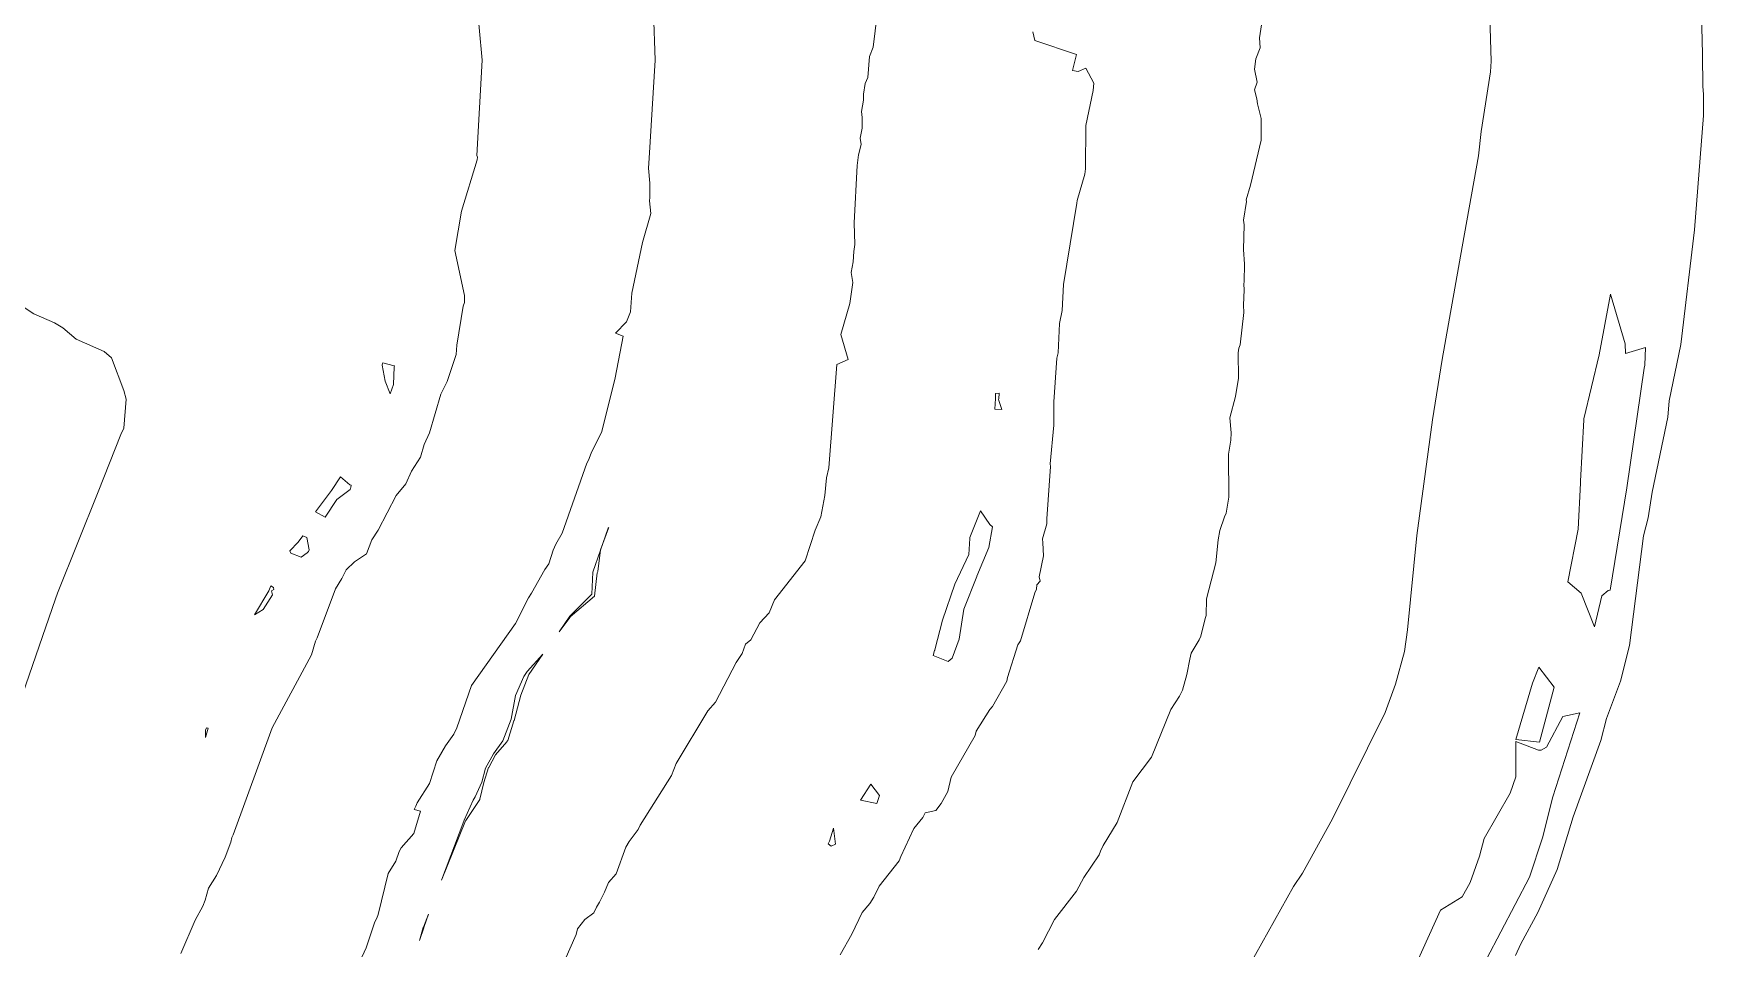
# Model space of a CAD drawing. Header units: metres. Extents: x 809241 to 811075, y 9156873 to 9158251.
# Drawn here: x 809903.2 to 810109.5, y 9157873.2 to 9157986.3 of the extents above; entities that cross this region are included whole.
import ezdxf

# ---------------------------------------------------------------- set-up
doc = ezdxf.new("R2010")
doc.units = ezdxf.units.M
doc.layers.add('C-TOPO-MAJR', color=9, linetype='Continuous')

msp = doc.modelspace()

# ---------------------------------------------------------------- linework, layer by layer
at = {"layer": 'C-TOPO-MAJR', "color": 9, "linetype": 'Continuous', "lineweight": 5}
for points, elevation in [([(809921.37, 9157872.62), (809923.16, 9157876.76), (809924.09, 9157878.46), (809924.38, 9157879.21), (809924.79, 9157880.69), (809925.77, 9157882.26), (809926.87, 9157884.55), (809927.54, 9157886.38), (809927.69, 9157886.98), (809927.86, 9157887.27), (809932.68, 9157900.51), (809937.52, 9157909.52), (809938.03, 9157911.21), (809938.24, 9157911.64), (809940.5, 9157917.68), (809941.28, 9157918.96), (809941.8, 9157920.02), (809942.83, 9157921.04), (809944.3, 9157922.03), (809944.98, 9157923.75), (809945.75, 9157924.92), (809947.97, 9157929.23), (809949.19, 9157930.67), (809949.88, 9157932.22), (809950.99, 9157933.97), (809951.43, 9157935.5), (809952.12, 9157936.98), (809953.5, 9157941.75), (809954.29, 9157943.3), (809955.4, 9157946.64), (809955.47, 9157947.8), (809956.27, 9157952.63), (809956.42, 9157953.07), (809956.42, 9157953.92), (809955.21, 9157959.49), (809956.05, 9157964.34), (809957.99, 9157970.71), (809958.01, 9157971.01), (809957.93, 9157971.23), (809958.61, 9157983.02), (809957.5, 9157995.14)], 2680), ([(810027.28, 9157873.11), (810027.84, 9157873.93), (810029.31, 9157876.81), (810032.02, 9157880.32), (810032.94, 9157882.01), (810034.81, 9157884.81), (810035, 9157885.28), (810035.34, 9157885.98), (810037.07, 9157888.81), (810038.99, 9157893.82), (810041.31, 9157896.89), (810043.66, 9157902.78), (810044.75, 9157904.42), (810045.11, 9157905.17), (810045.67, 9157907.1), (810046.01, 9157909.01), (810046.19, 9157909.72), (810047.19, 9157911.4), (810047.37, 9157911.85), (810047.91, 9157914.04), (810048.04, 9157914.4), (810048.1, 9157916.47), (810049.26, 9157920.9), (810049.54, 9157923.73), (810049.75, 9157924.89), (810050.33, 9157926.6), (810050.53, 9157927.04), (810050.83, 9157929.03), (810050.79, 9157934.31), (810051.11, 9157936.06), (810051.13, 9157936.95), (810050.95, 9157938.83), (810051.67, 9157941.43), (810052.04, 9157943.7), (810051.98, 9157946.86), (810052.08, 9157947.41), (810052.24, 9157947.84), (810052.71, 9157951.82), (810052.66, 9157952.73), (810052.76, 9157954.64), (810052.69, 9157955.32), (810052.74, 9157955.67), (810052.78, 9157957.79), (810052.67, 9157959.6), (810052.75, 9157962.67), (810052.65, 9157963.25), (810053.01, 9157965.55), (810052.99, 9157965.77), (810053.54, 9157967.55), (810054.84, 9157973.14), (810054.84, 9157975.81), (810054.37, 9157977.63), (810054.31, 9157978.24), (810054.02, 9157979.34), (810054.34, 9157980.3), (810054.03, 9157981.9), (810054.18, 9157983.17), (810054.71, 9157984.55), (810054.65, 9157985.75), (810055.69, 9157992.79)], 2640), ([(809968.83, 9157871.8), (809970.2, 9157874.99), (809970.39, 9157875.69), (809971.3, 9157876.82), (809972.42, 9157877.67), (809972.73, 9157878.37), (809973.11, 9157878.99), (809973.71, 9157880.19), (809974.21, 9157881.41), (809975.14, 9157882.48), (809976.34, 9157885.76), (809976.78, 9157886.48), (809977.88, 9157887.93), (809978.11, 9157888.47), (809982.01, 9157894.61), (809982.57, 9157896.09), (809986.5, 9157902.6), (809987.44, 9157903.68), (809989.99, 9157908.58), (809990.72, 9157909.68), (809991.15, 9157910.83), (809991.8, 9157911.4), (809992.92, 9157913.47), (809994.07, 9157914.74), (809994.73, 9157916.31), (809998.52, 9157921.14), (809999.74, 9157924.92), (810000.44, 9157926.58), (810000.95, 9157929.22), (810001.16, 9157931.4), (810001.45, 9157932.63), (810002.41, 9157945.4), (810003.82, 9157946.03), (810002.92, 9157949.11), (810004.03, 9157952.95), (810004.4, 9157955.52), (810004.21, 9157956.79), (810004.42, 9157958.07), (810004.51, 9157959.36), (810004.64, 9157960.22), (810004.56, 9157962.9), (810004.92, 9157970.01), (810005.09, 9157971.29), (810005.41, 9157972.6), (810005.31, 9157973.35), (810005.54, 9157974.62), (810005.57, 9157975.93), (810005.45, 9157976.65), (810005.71, 9157978.06), (810005.73, 9157978.79), (810005.91, 9157980.12), (810006.26, 9157980.86), (810006.45, 9157983.45), (810006.9, 9157984.62), (810007.65, 9157990.7)], 2660), ([(810086.27, 9157872.38), (810086.93, 9157873.82), (810089.03, 9157877.68), (810091.4, 9157883.02), (810093.4, 9157889.51), (810096.79, 9157898.93), (810097.5, 9157901.65), (810099.24, 9157906.29), (810100.36, 9157910.69), (810102.06, 9157924.22), (810102.63, 9157926.46), (810103.14, 9157929.63), (810105.09, 9157938.91), (810105.26, 9157940.92), (810106.68, 9157947.89), (810108.36, 9157962.04), (810109.47, 9157976.19), (810109.49, 9157978.75), (810109.42, 9157979.78), (810109.34, 9157983.63), (810109.35, 9157983.73), (810109.16, 9157992.05)], 2620), ([(809942.71, 9157869.94), (809944.26, 9157873.31), (809945.36, 9157876.56), (809945.59, 9157877), (809945.75, 9157877.45), (809947.01, 9157882.5), (809947.95, 9157884.02), (809948.36, 9157885.25), (809948.61, 9157885.67), (809950.15, 9157887.44), (809950.98, 9157890.2), (809950.19, 9157890.42), (809950.4, 9157890.82), (809950.57, 9157891.25), (809952.08, 9157893.63), (809953.01, 9157896.45), (809954.08, 9157898.29), (809955.1, 9157899.71), (809955.48, 9157900.51), (809957.3, 9157905.75), (809962.73, 9157913.41), (809964.35, 9157916.59), (809964.71, 9157917.14), (809966.36, 9157920.06), (809966.83, 9157920.76), (809967.37, 9157922.45), (809967.72, 9157923.22), (809968.5, 9157924.58), (809971.53, 9157933.22), (809971.76, 9157933.59), (809972.07, 9157934.46), (809973.38, 9157937.12), (809975.03, 9157943.75), (809976.04, 9157948.9), (809975.07, 9157949.26), (809976.43, 9157950.66), (809976.93, 9157951.9), (809977.11, 9157954.21), (809978.42, 9157960.49), (809979.43, 9157964.08), (809979.27, 9157965.61), (809979.31, 9157966.04), (809979.31, 9157967.8), (809979.17, 9157969.67), (809979.22, 9157970.9), (809979.97, 9157982.99), (809979.76, 9157988.94)], 2670), ([(810083.07, 9157988.38), (810083.27, 9157982.87), (810083.19, 9157981.55), (810082.02, 9157974.18), (810081.7, 9157971.2), (810079.66, 9157959.96), (810077.19, 9157946.01), (810076.01, 9157938.55), (810074.05, 9157924.27), (810072.91, 9157912.63), (810072.53, 9157909.96), (810071.45, 9157905.92), (810070.15, 9157902.41), (810063.65, 9157889.28), (810059.96, 9157882.57), (810058.82, 9157880.91), (810052.57, 9157869.71)], 2630), ([(810002.83, 9157872.46), (810004.28, 9157875.03), (810005.56, 9157877.71), (810006.49, 9157878.8), (810006.99, 9157879.57), (810007.63, 9157880.94), (810010.11, 9157884.06), (810010.32, 9157884.6), (810011.94, 9157888.08), (810013.04, 9157889.44), (810013.34, 9157890.01), (810014.66, 9157890.31), (810015.32, 9157891.17), (810016.14, 9157892.64), (810016.54, 9157894.4), (810019.49, 9157899.57), (810019.62, 9157900.09), (810021.31, 9157902.76), (810021.64, 9157903.15), (810023.42, 9157906.29), (810023.49, 9157906.71), (810024.76, 9157910.76), (810025.09, 9157911.25), (810026.9, 9157917.19), (810027.09, 9157917.66), (810027.11, 9157918.17), (810027.52, 9157918.64), (810027.41, 9157919.15), (810027.96, 9157921.78), (810027.88, 9157923.38), (810027.81, 9157923.87), (810028.38, 9157925.7), (810028.37, 9157926.32), (810028.83, 9157932.82), (810028.78, 9157933.13), (810029.23, 9157937.91), (810029.21, 9157940.78), (810029.58, 9157946.19), (810029.76, 9157946.85), (810029.94, 9157950.47), (810030.27, 9157952.08), (810030.43, 9157955.27), (810032.07, 9157965.33), (810032.09, 9157965.68), (810033.05, 9157968.92), (810033.15, 9157969.6), (810033.19, 9157974.94), (810034.07, 9157979.26), (810034.18, 9157980.15), (810033.18, 9157982.03), (810032.22, 9157981.62), (810031.54, 9157981.71), (810032.02, 9157983.72), (810026.88, 9157985.43), (810026.63, 9157986.52)], 2650), ([(809901.06, 9157902.37), (809905.89, 9157916.43), (809906.14, 9157917.16), (809911.16, 9157929.69), (809913.97, 9157936.77), (809914.35, 9157937.55), (809914.63, 9157941.11), (809914.34, 9157942.21), (809912.81, 9157946.22), (809911.93, 9157947.02), (809908.46, 9157948.53), (809906.81, 9157949.95), (809905.79, 9157950.57), (809903.22, 9157951.66), (809898.39, 9157954.83)], 2690), ([(810071.94, 9157866.79), (810076.98, 9157878), (810079.65, 9157879.64), (810080.64, 9157881.39), (810081.83, 9157884.64), (810082.4, 9157886.85), (810085.61, 9157892.44), (810086.29, 9157894.45), (810086.31, 9157898.84), (810089.1, 9157897.75), (810089.41, 9157897.76), (810090.09, 9157898.12), (810092.1, 9157901.92), (810094.2, 9157902.36), (810090.89, 9157891.98), (810089.61, 9157886.91), (810088, 9157882.06), (810082.66, 9157871.92)], 2620)]:
    msp.add_lwpolyline(points, dxfattribs=dict(at, elevation=elevation))
for points, elevation in [([(810098.01, 9157954.1), (810096.59, 9157946.58), (810094.71, 9157938.71), (810094.69, 9157938.55), (810094.3, 9157931), (810094.27, 9157930.74), (810094, 9157925.05), (810092.73, 9157918.57), (810094.35, 9157917.13), (810096, 9157912.97), (810096.93, 9157916.84), (810097.69, 9157917.47), (810097.95, 9157917.52), (810100, 9157930.15), (810102.15, 9157944.95), (810102.22, 9157945.32), (810102.33, 9157947.5), (810099.85, 9157946.75), (810099.81, 9157947.94), (810098.01, 9157954.1)], 2620), ([(809946.34, 9157945.59), (809946.26, 9157945.37), (809946.26, 9157945.33), (809946.64, 9157943.36), (809947.24, 9157941.78), (809947.65, 9157942.95), (809947.75, 9157945.13), (809947.76, 9157945.2), (809947.74, 9157945.23), (809946.34, 9157945.59)], 2680), ([(810022.02, 9157941.21), (810021.93, 9157939.9), (810022.79, 9157939.83), (810022.38, 9157941.07), (810022.42, 9157941.17), (810022.49, 9157941.85), (810022.02, 9157941.82), (810022.03, 9157941.22), (810022.02, 9157941.21)], 2650), ([(809941.09, 9157931.53), (809939.98, 9157929.83), (809938.03, 9157927.21), (809939.2, 9157926.55), (809940.66, 9157928.71), (809942.28, 9157929.96), (809942.35, 9157930.14), (809942.39, 9157930.21), (809942.42, 9157930.5), (809942.26, 9157930.54), (809941.09, 9157931.53)], 2680), ([(810014.49, 9157910.07), (810014.33, 9157909.46), (810016.19, 9157908.7), (810016.66, 9157909.12), (810017.52, 9157911.47), (810018.12, 9157915.18), (810019.71, 9157919.22), (810019.7, 9157919.23), (810019.71, 9157919.24), (810021.19, 9157922.8), (810021.63, 9157925.33), (810021.31, 9157925.62), (810020.18, 9157927.34), (810018.86, 9157924.01), (810018.84, 9157923.91), (810018.71, 9157921.92), (810017.01, 9157918.28), (810017, 9157918.27), (810017, 9157918.26), (810015.47, 9157913.8), (810014.52, 9157910.13), (810014.51, 9157910.1), (810014.49, 9157910.07)], 2650), ([(809935.87, 9157923.45), (809934.86, 9157922.4), (809934.99, 9157922.1), (809936.23, 9157921.61), (809936.98, 9157922.12), (809937.14, 9157922.28), (809937.24, 9157922.49), (809936.93, 9157924.01), (809936.46, 9157924.23), (809935.87, 9157923.45)], 2680), ([(809969.44, 9157914.32), (809968.12, 9157912.36), (809969.46, 9157914.2), (809969.48, 9157914.23), (809972.49, 9157916.8), (809972.82, 9157919.67), (809972.91, 9157919.81), (809973.23, 9157922.49), (809974.21, 9157925.19), (809974.25, 9157925.26), (809974.18, 9157925.22), (809974.17, 9157925.2), (809972.26, 9157919.75), (809972.16, 9157917.02), (809969.44, 9157914.32)], 2670), ([(809932.48, 9157918.04), (809932.27, 9157917.44), (809930.48, 9157914.46), (809931.57, 9157915.14), (809932.71, 9157916.93), (809932.59, 9157917.43), (809932.86, 9157917.62), (809932.81, 9157917.85), (809932.48, 9157918.04)], 2680), ([(809956.35, 9157888.97), (809953.57, 9157881.68), (809956.56, 9157889.02), (809956.58, 9157889.03), (809956.58, 9157889.05), (809958.31, 9157891.66), (809958.33, 9157891.71), (809958.8, 9157893.77), (809959.4, 9157895.59), (809959.43, 9157895.61), (809960.24, 9157897.16), (809961.67, 9157898.79), (809961.7, 9157898.87), (809961.76, 9157898.95), (809962.52, 9157901.36), (809962.54, 9157901.4), (809963.39, 9157904.55), (809964.38, 9157907.11), (809966.12, 9157909.6), (809964.15, 9157907.47), (809963.76, 9157906.84), (809962.74, 9157904.51), (809962.17, 9157901.57), (809961.18, 9157898.9), (809960.02, 9157897.29), (809959.02, 9157895.54), (809958.56, 9157893.79), (809958.57, 9157893.78), (809957.73, 9157891.98), (809957.48, 9157891.56), (809956.4, 9157889.1), (809956.35, 9157888.97)], 2670), ([(810091.02, 9157905.54), (810089.14, 9157907.99), (810088.36, 9157906.03), (810086.3, 9157899.08), (810089.23, 9157898.76), (810091.02, 9157905.54)], 2620), ([(809924.43, 9157900.23), (809924.42, 9157900.19), (809924.41, 9157899.33), (809924.75, 9157900.46), (809924.54, 9157900.52), (809924.43, 9157900.23)], 2680), ([(810007.7, 9157892.14), (810006.63, 9157893.55), (810005.36, 9157891.58), (810007.38, 9157891.18), (810007.7, 9157892.14)], 2650), ([(810002.27, 9157886.14), (810002.01, 9157888.11), (810001.5, 9157886.51), (810001.34, 9157886.18), (810001.7, 9157885.91), (810002.27, 9157886.14)], 2650), ([(809951.32, 9157875.84), (809950.85, 9157874.25), (809951.42, 9157875.82), (809951.42, 9157875.83), (809951.97, 9157877.5), (809951.34, 9157875.89), (809951.32, 9157875.84)], 2670)]:
    msp.add_lwpolyline(points, close=True, dxfattribs=dict(at, elevation=elevation))

doc.saveas('drawing.dxf')
